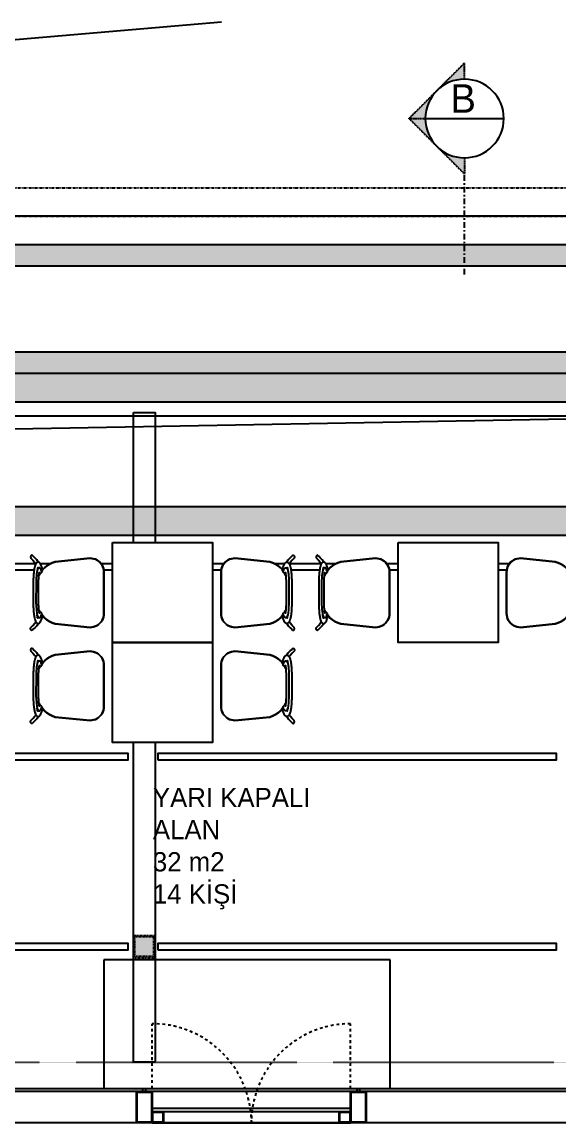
# Model space of a CAD drawing. Header units: inches. Extents: x 19839 to 37459, y -6108 to 838.
# Drawn here: x 35589 to 35965, y -1572 to -801 of the extents above; entities that cross this region are included whole.
import ezdxf
from ezdxf.enums import TextEntityAlignment as Align

# ---------------------------------------------------------------- set-up
doc = ezdxf.new("R2010")
doc.units = ezdxf.units.IN
doc.header["$MEASUREMENT"] = 0
for name, pattern in [('AXE_D2', [0.546806, 0.264583, -0.105833, 0.070556, -0.105833]), ('DIVIDE2', [15.875, 6.35, -3.175, 0, -3.175, 0, -3.175]), ('DOT', [0.25, 0, -0.25]), ('DOTX2', [12.7, 0, -12.7]), ('HIDDEN1', [1, 0.6, -0.4]), ('JIS_02_1.0', [2, 1, -1])]:
    doc.linetypes.add(name, pattern=pattern)
for name, color, linetype in [('0-hsl-htc', 250, 'Continuous'), ('01_Existing Wall Hatch', 251, 'Continuous'), ('2-SPS-ALC', 3, 'Continuous'), ('2-SPS-VLF', 11, 'Continuous'), ('3-opn-gls', 4, 'Continuous'), ('AVM-CEVRE-EGIM0.15', 11, 'Continuous'), ('AVM-CEVRE-GOR-DUVAR0.4', 4, 'Continuous'), ('AVM-CEVRE-GOR-KALDIRIM0.3', 112, 'DIVIDE2'), ('AVM-CEVRE-GOR-PARAPET0.3', 163, 'Continuous'), ('AVM-CEVRE-PANJUR_SAFT_ZEMINUSTU', 1, 'Continuous'), ('AVM100_02_CELIK GIYDIRME-PROFIL', 10, 'Continuous'), ('AVM100_02_KAPEN_GIYRDIRME CAM01', 83, 'Continuous'), ('AVM100_03_GOR_GIYDIRME-CELIK', 22, 'Continuous'), ('COLOUR 2-ATA', 9, 'JIS_02_1.0'), ('DOOR-ATA', 43, 'Continuous'), ('FURNITURE-ATA', 34, 'Continuous'), ('g3', 155, 'HIDDEN1'), ('n', 55, 'DOT'), ('SECTION-ATA', 211, 'AXE_D2'), ('TXT-ATA', 7, 'Continuous'), ('WIPEOUT-ATA', 185, 'DOTX2')]:
    doc.layers.add(name, color=color, linetype=linetype)
doc.styles.add('ATA', font='GOTHIC.TTF')
doc.styles.add('attdef', font='GOTHIC.TTF')

# ---------------------------------------------------------------- blocks, each defined once
blk = doc.blocks.new('zemin 2')
at = {"layer": '0-hsl-htc'}
blk.add_hatch(color=0, dxfattribs=at).paths.add_polyline_path([(21528.39, 4089.75), (21513.39, 4089.75), (21513.39, 4074.75), (21528.39, 4074.75)])
at = {"layer": '01_Existing Wall Hatch'}
h = blk.add_hatch(color=0, dxfattribs=at)
h.dxf.hatch_style = 1
h.paths.add_polyline_path([(20735.39, 4483.75), (22016.89, 4483.75), (22016.89, 4573.75), (20735.39, 4573.75)])
h.paths.add_polyline_path([(20750.39, 4498.75), (22001.89, 4498.75), (22001.89, 4558.75), (20750.39, 4558.75)], flags=16)
h = blk.add_hatch(color=0, dxfattribs=at)
h.dxf.hatch_style = 1
h.paths.add_polyline_path([(20735.39, 4483.75), (22016.89, 4483.75), (22016.89, 4370.25), (20735.39, 4370.25)])
h.paths.add_polyline_path([(20755.39, 4463.75), (21996.89, 4463.75), (21996.89, 4390.25), (20755.39, 4390.25)], flags=16)
at = {"color": 0}
for points in [[(21513.39, 4456.25), (21528.39, 4456.25), (21528.39, 4001.25), (21513.39, 4001.25), (21513.39, 4456.25)], [(21232.39, 4345.83), (21232.39, 4350.66), (21509.32, 4350.66), (21509.32, 4345.83), (21232.39, 4345.83)], [(21530.57, 4345.83), (21530.57, 4350.66), (21809.32, 4350.66), (21809.32, 4345.83), (21530.57, 4345.83)], [(21232.39, 4212.83), (21232.39, 4217.66), (21509.32, 4217.66), (21509.32, 4212.83), (21232.39, 4212.83)], [(21530.57, 4212.83), (21530.57, 4217.66), (21809.32, 4217.66), (21809.32, 4212.83), (21530.57, 4212.83)], [(21232.39, 4079.83), (21232.39, 4084.66), (21509.32, 4084.66), (21509.32, 4079.83), (21232.39, 4079.83)], [(21530.57, 4079.83), (21530.57, 4084.66), (21809.32, 4084.66), (21809.32, 4079.83), (21530.57, 4079.83)]]:
    blk.add_lwpolyline(points, dxfattribs=at)
at = {"layer": '2-SPS-ALC', "color": 0}
for p, q in [((21515.39, 3980.75), (21526.39, 3980.75)), ((21515.39, 3958.75), (21515.39, 3980.75)), ((21515.39, 3980.75), (21526.39, 3980.75)), ((21515.39, 3958.75), (21515.39, 3980.75)), ((21515.89, 3980.25), (21525.89, 3980.25)), ((21515.89, 3959.25), (21515.89, 3980.25)), ((21515.89, 3980.25), (21525.89, 3980.25)), ((21515.89, 3959.25), (21515.89, 3980.25)), ((21525.89, 3980.25), (21525.89, 3959.25)), ((21525.89, 3980.25), (21525.89, 3959.25)), ((21526.39, 3980.75), (21526.39, 3958.75)), ((21526.39, 3980.75), (21526.39, 3958.75)), ((21665.39, 3980.75), (21676.39, 3980.75)), ((21665.39, 3958.75), (21665.39, 3980.75)), ((21665.39, 3980.75), (21676.39, 3980.75)), ((21665.39, 3958.75), (21665.39, 3980.75)), ((21665.89, 3980.25), (21675.89, 3980.25)), ((21665.89, 3959.25), (21665.89, 3980.25)), ((21665.89, 3980.25), (21675.89, 3980.25)), ((21665.89, 3959.25), (21665.89, 3980.25)), ((21675.89, 3980.25), (21675.89, 3959.25)), ((21675.89, 3980.25), (21675.89, 3959.25)), ((21676.39, 3980.75), (21676.39, 3958.75)), ((21676.39, 3980.75), (21676.39, 3958.75)), ((21526.39, 3958.88), (21526.39, 3966.88)), ((21526.39, 3966.88), (21534.39, 3966.88)), ((21526.89, 3959.38), (21526.89, 3966.38)), ((21526.89, 3966.38), (21533.89, 3966.38)), ((21533.89, 3966.38), (21533.89, 3959.38)), ((21534.39, 3966.88), (21534.39, 3958.88)), ((21657.39, 3958.88), (21657.39, 3966.88)), ((21657.39, 3966.88), (21665.39, 3966.88)), ((21657.89, 3959.38), (21657.89, 3966.38)), ((21657.89, 3966.38), (21664.89, 3966.38)), ((21664.89, 3966.38), (21664.89, 3959.38)), ((21665.39, 3966.88), (21665.39, 3958.88)), ((21526.39, 3958.75), (21515.39, 3958.75)), ((21526.39, 3958.75), (21515.39, 3958.75)), ((21525.89, 3959.25), (21515.89, 3959.25)), ((21525.89, 3959.25), (21515.89, 3959.25)), ((21534.39, 3958.88), (21526.39, 3958.88)), ((21533.89, 3959.38), (21526.89, 3959.38)), ((21665.39, 3958.88), (21657.39, 3958.88)), ((21664.89, 3959.38), (21657.89, 3959.38)), ((21676.39, 3958.75), (21665.39, 3958.75)), ((21676.39, 3958.75), (21665.39, 3958.75)), ((21675.89, 3959.25), (21665.89, 3959.25)), ((21675.89, 3959.25), (21665.89, 3959.25))]:
    blk.add_line(p, q, dxfattribs=at)
at = {"layer": '2-SPS-VLF', "color": 0, "linetype": 'ByBlock'}
for p, q in [((21534.42, 3966.88), (21665.42, 3966.88)), ((21534.42, 3958.88), (21665.42, 3958.88))]:
    blk.add_line(p, q, dxfattribs=at)
at = {"layer": '3-opn-gls', "color": 0}
for p, q in [((21519.89, 3980.75), (21519.89, 3982.75)), ((21519.89, 3980.75), (21519.89, 3982.75)), ((21521.89, 3980.75), (21521.89, 3982.75)), ((21521.89, 3980.75), (21521.89, 3982.75)), ((21669.89, 3980.75), (21669.89, 3982.75)), ((21669.89, 3980.75), (21669.89, 3982.75)), ((21669.89, 3980.75), (21669.89, 3982.75)), ((21669.89, 3980.75), (21669.89, 3982.75)), ((21671.89, 3980.75), (21671.89, 3982.75)), ((21671.89, 3980.75), (21671.89, 3982.75)), ((21665.39, 3968.88), (21526.39, 3968.88)), ((21526.39, 3968.88), (21526.39, 3966.88)), ((21526.39, 3966.88), (21665.39, 3966.88)), ((21665.39, 3966.88), (21665.39, 3968.88))]:
    blk.add_line(p, q, dxfattribs=at)
at = {"layer": 'AVM-CEVRE-EGIM0.15', "color": 0, "linetype": 'Continuous'}
blk.add_line((21574.94, 4729.75), (20240.89, 4613.75), dxfattribs=at)
at = {"layer": 'AVM-CEVRE-GOR-DUVAR0.4', "color": 0}
for p, q in [((20735.39, 4483.75), (22016.89, 4483.75)), ((20755.39, 4463.75), (21996.89, 4463.75)), ((21996.89, 4390.25), (20755.39, 4390.25)), ((22016.89, 4370.25), (20735.39, 4370.25))]:
    blk.add_line(p, q, dxfattribs=at)
at = {"layer": 'AVM-CEVRE-GOR-KALDIRIM0.3', "color": 0, "ltscale": 0.05}
for p, q in [((20230.89, 4613.75), (23164.07, 4613.75)), ((20230.89, 4593.75), (22016.89, 4593.75))]:
    blk.add_line(p, q, dxfattribs=at)
at = {"layer": 'AVM-CEVRE-GOR-PARAPET0.3', "color": 0}
for p, q in [((22016.89, 4593.75), (20230.89, 4593.75)), ((22016.89, 4573.75), (20735.39, 4573.75)), ((22001.89, 4558.75), (20750.39, 4558.75)), ((20750.39, 4498.75), (22001.89, 4498.75)), ((20735.39, 4483.75), (22016.89, 4483.75))]:
    blk.add_line(p, q, dxfattribs=at)
at = {"layer": 'AVM-CEVRE-PANJUR_SAFT_ZEMINUSTU', "color": 0}
for p, q in [((21921.12, 4453.75), (21086.89, 4453.75)), ((21101.89, 4438.75), (21921.12, 4453.75))]:
    blk.add_line(p, q, dxfattribs=at)
at = {"layer": 'AVM100_02_CELIK GIYDIRME-PROFIL', "color": 0}
for p, q in [((21515.39, 3980.75), (21526.39, 3980.75)), ((21515.39, 3958.75), (21515.39, 3980.75)), ((21515.39, 3980.75), (21526.39, 3980.75)), ((21515.39, 3958.75), (21515.39, 3980.75)), ((21515.89, 3980.25), (21525.89, 3980.25)), ((21515.89, 3959.25), (21515.89, 3980.25)), ((21515.89, 3980.25), (21525.89, 3980.25)), ((21515.89, 3959.25), (21515.89, 3980.25)), ((21525.89, 3980.25), (21525.89, 3959.25)), ((21525.89, 3980.25), (21525.89, 3959.25)), ((21526.39, 3980.75), (21526.39, 3958.75)), ((21665.39, 3980.75), (21676.39, 3980.75)), ((21665.39, 3958.75), (21665.39, 3980.75)), ((21665.39, 3980.75), (21676.39, 3980.75)), ((21665.39, 3958.75), (21665.39, 3980.75)), ((21665.89, 3980.25), (21675.89, 3980.25)), ((21665.89, 3959.25), (21665.89, 3980.25)), ((21665.89, 3980.25), (21675.89, 3980.25)), ((21665.89, 3959.25), (21665.89, 3980.25)), ((21675.89, 3980.25), (21675.89, 3959.25)), ((21675.89, 3980.25), (21675.89, 3959.25)), ((21676.39, 3980.75), (21676.39, 3958.75)), ((21676.39, 3980.75), (21676.39, 3958.75)), ((21526.39, 3958.88), (21526.39, 3966.88)), ((21526.39, 3966.88), (21534.39, 3966.88)), ((21526.89, 3966.38), (21533.89, 3966.38)), ((21657.39, 3966.88), (21665.39, 3966.88)), ((21665.39, 3966.88), (21665.39, 3958.88)), ((21526.39, 3958.75), (21515.39, 3958.75)), ((21526.39, 3958.75), (21515.39, 3958.75)), ((21525.89, 3959.25), (21515.89, 3959.25)), ((21525.89, 3959.25), (21515.89, 3959.25)), ((21665.39, 3958.88), (21657.39, 3958.88)), ((21676.39, 3958.75), (21665.39, 3958.75)), ((21676.39, 3958.75), (21665.39, 3958.75)), ((21675.89, 3959.25), (21665.89, 3959.25)), ((21675.89, 3959.25), (21665.89, 3959.25))]:
    blk.add_line(p, q, dxfattribs=at)
at = {"layer": 'AVM100_02_KAPEN_GIYRDIRME CAM01', "color": 0}
for p, q in [((22069.71, 3982.75), (19949.03, 3982.75)), ((22069.71, 3980.75), (19949.03, 3980.75))]:
    blk.add_line(p, q, dxfattribs=at)
at = {"layer": 'AVM100_03_GOR_GIYDIRME-CELIK', "color": 0, "linetype": 'ByBlock'}
for p, q in [((21534.42, 3966.88), (21665.42, 3966.88)), ((22069.71, 3958.75), (19949.03, 3958.75)), ((22069.71, 3958.75), (19949.03, 3958.75))]:
    blk.add_line(p, q, dxfattribs=at)
at = {"layer": 'g3', "color": 0, "linetype": 'HIDDEN1'}
blk.add_lwpolyline([(21528.39, 4089.75), (21513.39, 4089.75), (21513.39, 4074.75), (21528.39, 4074.75), (21528.39, 4089.75)], dxfattribs=at)
blk.add_lwpolyline([(21527.68, 4089.04), (21514.1, 4089.04), (21514.1, 4075.46), (21527.68, 4075.46)], close=True, dxfattribs=at)
at = {"layer": 'n', "color": 0}
blk.add_line((19949.03, 4001.25), (22120.89, 4001.25), dxfattribs=at)
blk = doc.blocks.new('sect_sign')
h = blk.add_hatch(color=0)
h.paths.add_polyline_path([(27.5, 0, -0.198912), (19.45, -19.45), (38.89, 0)])
h.paths.add_polyline_path([(-38.89, 0), (-19.45, -19.45, -0.198912), (-27.5, 0)])
blk.add_hatch(color=0).paths.add_polyline_path([(-19.45, -19.45), (0, -38.89), (19.45, -19.45, -0.414214)])
at = {"color": 0}
for p, q in [((0, -38.89), (-38.89, 0)), ((-27.5, 0), (-38.89, 0)), ((38.89, 0), (0, -38.89)), ((27.5, 0), (38.89, 0)), ((0, -38.89), (0, -27.5))]:
    blk.add_line(p, q, dxfattribs=at)
blk = doc.blocks.new('*U94')
at = {"color": 0, "linetype": 'Continuous'}
blk.add_line((27.5, 0), (-27.5, 0), dxfattribs=at)
blk.add_circle((0, 0), 27.5, dxfattribs=at)
at = {"xscale": -1, "rotation": 89.99999999999993}
blk.add_blockref('sect_sign', (0, 0), dxfattribs=at)
at = {"layer": 'SECTION-ATA', "color": 7, "style": 'attdef', "flags": 4}
blk.add_attdef('SECT', text='', height=20, dxfattribs=at).set_placement((0, -2), align=Align.BOTTOM_CENTER)
blk.add_attdef('PAGE', text='', height=10, dxfattribs=at).set_placement((0, -3), align=Align.TOP_CENTER)
blk = doc.blocks.new('thornet1')
blk.add_wipeout([(16835.53, -12716.7), (16835.76, -12715.53), (16836.67, -12713.34), (16838.12, -12711.45), (16840, -12710.01), (16841.07, -12709.48), (16843.96, -12708.83), (16846.34, -12708.96), (16852.41, -12709.56), (16861.16, -12710.42), (16867.28, -12711.02), (16870.14, -12712.13), (16872.75, -12713.71), (16874.29, -12715.06), (16875.5, -12716.44), (16875.65, -12715.48), (16876.18, -12714.09), (16876.92, -12712.47), (16877.5, -12711.64), (16878, -12711.3), (16878.48, -12711.01), (16879.36, -12709.89), (16880.62, -12708.45), (16882.34, -12706.86), (16882.83, -12706.9), (16883.17, -12707.25), (16883.34, -12707.91), (16883.17, -12708.57), (16882.68, -12709.12), (16881.86, -12709.97), (16880.93, -12711.04), (16879.95, -12712.29), (16880.21, -12712.93), (16880.77, -12714.78), (16881.33, -12718.54), (16881.6, -12723.15), (16881.61, -12729.45), (16881.61, -12739.01), (16881.52, -12741.65), (16881.33, -12744.15), (16880.94, -12747.1), (16880.44, -12749.14), (16880.22, -12750.76), (16881.18, -12751.92), (16882.29, -12753.16), (16883.08, -12753.97), (16883.34, -12754.78), (16883.11, -12755.55), (16882.65, -12755.85), (16882.16, -12755.72), (16880.47, -12754.06), (16878.9, -12752.23), (16878.34, -12751.49), (16877.3, -12750.84), (16876.56, -12749.46), (16875.8, -12747.65), (16875.59, -12747.01), (16874.9, -12746.93), (16874.29, -12747.63), (16872.29, -12749.28), (16870.67, -12750.3), (16868.25, -12751.34), (16867.28, -12751.67), (16845.12, -12753.84), (16844.02, -12753.95), (16840.97, -12753.16), (16838.56, -12751.63), (16837, -12749.84), (16835.76, -12747.15), (16835.45, -12744.81), (16835.45, -12736.61)]).dxf.layer = 'WIPEOUT-ATA'
at = {"layer": 'FURNITURE-ATA'}
for p, q in [((16840, -12710.01, 61.43), (16839.01, -12710.67, 61.43)), ((16840, -12710.01, 58.87), (16839.01, -12710.67, 58.87)), ((16841.07, -12709.48, 61.43), (16840, -12710.01, 61.43)), ((16841.07, -12709.48, 58.87), (16840, -12710.01, 58.87)), ((16842.19, -12709.1, 61.43), (16841.07, -12709.48, 61.43)), ((16842.19, -12709.1, 58.87), (16841.07, -12709.48, 58.87)), ((16843.36, -12708.87, 61.43), (16842.19, -12709.1, 61.43)), ((16843.36, -12708.87, 58.87), (16842.19, -12709.1, 58.87)), ((16844.56, -12708.79, 61.43), (16843.36, -12708.87, 61.43)), ((16844.56, -12708.79, 58.87), (16843.36, -12708.87, 58.87)), ((16867.28, -12711.02, 61.43), (16844.56, -12708.79, 61.43)), ((16867.28, -12711.02, 58.87), (16844.56, -12708.79, 58.87)), ((16835.53, -12716.7, 61.43), (16835.45, -12717.87, 61.43)), ((16835.53, -12716.7, 58.87), (16835.45, -12717.87, 58.87)), ((16835.76, -12715.53, 61.43), (16835.53, -12716.7, 61.43)), ((16835.76, -12715.53, 58.87), (16835.53, -12716.7, 58.87)), ((16835.53, -12716.7, 58.87), (16835.53, -12716.7, 61.43)), ((16836.14, -12714.41, 61.43), (16835.76, -12715.53, 61.43)), ((16836.14, -12714.41, 58.87), (16835.76, -12715.53, 58.87)), ((16835.76, -12715.53, 58.87), (16835.76, -12715.53, 61.43)), ((16836.67, -12713.34, 61.43), (16836.14, -12714.41, 61.43)), ((16836.67, -12713.34, 58.87), (16836.14, -12714.41, 58.87)), ((16836.14, -12714.41, 58.87), (16836.14, -12714.41, 61.43)), ((16837.33, -12712.35, 61.43), (16836.67, -12713.34, 61.43)), ((16837.33, -12712.35, 58.87), (16836.67, -12713.34, 58.87)), ((16836.67, -12713.34, 58.87), (16836.67, -12713.34, 61.43)), ((16838.12, -12711.45, 61.43), (16837.33, -12712.35, 61.43)), ((16838.12, -12711.45, 58.87), (16837.33, -12712.35, 58.87)), ((16839.01, -12710.67, 61.43), (16838.12, -12711.45, 61.43)), ((16839.01, -12710.67, 58.87), (16838.12, -12711.45, 58.87)), ((16869.23, -12711.68, 61.43), (16867.28, -12711.02, 61.43)), ((16869.23, -12711.68, 58.87), (16867.28, -12711.02, 58.87)), ((16871.06, -12712.58, 61.43), (16869.23, -12711.68, 61.43)), ((16871.06, -12712.58, 58.87), (16869.23, -12711.68, 58.87)), ((16869.23, -12711.68, 58.87), (16869.23, -12711.68, 61.43)), ((16872.75, -12713.71, 61.43), (16871.06, -12712.58, 61.43)), ((16872.75, -12713.71, 58.87), (16871.06, -12712.58, 58.87)), ((16871.06, -12712.58, 58.87), (16871.06, -12712.58, 61.43)), ((16874.29, -12715.06, 61.43), (16872.75, -12713.71, 61.43)), ((16874.29, -12715.06, 58.87), (16872.75, -12713.71, 58.87)), ((16872.75, -12713.71, 58.87), (16872.75, -12713.71, 61.43)), ((16875.5, -12716.44, 58.87), (16874.29, -12715.06, 58.87)), ((16835.45, -12717.87, 58.87), (16835.45, -12717.87, 61.43)), ((16835.45, -12717.87, 61.43), (16835.45, -12744.81, 61.43)), ((16835.45, -12717.87, 58.87), (16835.45, -12744.81, 58.87)), ((16877.67, -12720.12, 58.87), (16876.89, -12718.54, 58.87)), ((16835.45, -12744.81, 58.87), (16835.45, -12744.81, 61.43)), ((16835.45, -12744.81, 61.43), (16835.53, -12745.99, 61.43)), ((16835.45, -12744.81, 58.87), (16835.53, -12745.99, 58.87)), ((16835.53, -12745.99, 61.43), (16835.76, -12747.15, 61.43)), ((16835.53, -12745.99, 58.87), (16835.53, -12745.99, 61.43)), ((16835.53, -12745.99, 58.87), (16835.76, -12747.15, 58.87)), ((16876.91, -12744.1, 58.87), (16877.67, -12742.57, 58.87)), ((16877.67, -12742.57, 58.87), (16877.67, -12742.57, 61.43)), ((16835.76, -12747.15, 61.43), (16836.14, -12748.28, 61.43)), ((16835.76, -12747.15, 58.87), (16835.76, -12747.15, 61.43)), ((16835.76, -12747.15, 58.87), (16836.14, -12748.28, 58.87)), ((16836.14, -12748.28, 61.43), (16836.67, -12749.35, 61.43)), ((16836.14, -12748.28, 58.87), (16836.14, -12748.28, 61.43)), ((16836.14, -12748.28, 58.87), (16836.67, -12749.35, 58.87)), ((16836.67, -12749.35, 61.43), (16837.33, -12750.34, 61.43)), ((16836.67, -12749.35, 58.87), (16836.67, -12749.35, 61.43)), ((16836.67, -12749.35, 58.87), (16837.33, -12750.34, 58.87)), ((16837.33, -12750.34, 61.43), (16838.12, -12751.23, 61.43)), ((16837.33, -12750.34, 58.87), (16837.33, -12750.34, 61.43)), ((16837.33, -12750.34, 58.87), (16838.12, -12751.23, 58.87)), ((16838.12, -12751.23, 61.43), (16839.01, -12752.02, 61.43)), ((16838.12, -12751.23, 58.87), (16838.12, -12751.23, 61.43)), ((16838.12, -12751.23, 58.87), (16839.01, -12752.02, 58.87)), ((16839.01, -12752.02, 61.43), (16840, -12752.68, 61.43)), ((16839.01, -12752.02, 58.87), (16839.01, -12752.02, 61.43)), ((16839.01, -12752.02, 58.87), (16840, -12752.68, 58.87)), ((16840, -12752.68, 61.43), (16841.07, -12753.2, 61.43)), ((16840, -12752.68, 58.87), (16840, -12752.68, 61.43)), ((16840, -12752.68, 58.87), (16841.07, -12753.2, 58.87)), ((16841.07, -12753.2, 61.43), (16842.19, -12753.59, 61.43)), ((16841.07, -12753.2, 58.87), (16841.07, -12753.2, 61.43)), ((16841.07, -12753.2, 58.87), (16842.19, -12753.59, 58.87)), ((16844.56, -12753.9, 61.43), (16867.28, -12751.67, 61.43)), ((16844.56, -12753.9, 58.87), (16867.28, -12751.67, 58.87)), ((16867.28, -12751.67, 61.43), (16869.23, -12751.01, 61.43)), ((16867.28, -12751.67, 58.87), (16869.23, -12751.01, 58.87)), ((16867.28, -12751.67, 58.87), (16867.28, -12751.67, 61.43)), ((16869.23, -12751.01, 61.43), (16871.06, -12750.11, 61.43)), ((16869.23, -12751.01, 58.87), (16871.06, -12750.11, 58.87)), ((16869.23, -12751.01, 58.87), (16869.23, -12751.01, 61.43)), ((16871.06, -12750.11, 61.43), (16872.75, -12748.97, 61.43)), ((16871.06, -12750.11, 58.87), (16872.75, -12748.97, 58.87)), ((16871.06, -12750.11, 58.87), (16871.06, -12750.11, 61.43)), ((16872.75, -12748.97, 61.43), (16874.29, -12747.63, 61.43)), ((16872.75, -12748.97, 58.87), (16874.29, -12747.63, 58.87)), ((16872.75, -12748.97, 58.87), (16872.75, -12748.97, 61.43)), ((16874.29, -12747.63, 61.43), (16875.51, -12746.23, 120.3)), ((16874.29, -12747.63, 58.87), (16875.51, -12746.23, 117.75)), ((16874.29, -12747.63, 58.87), (16874.29, -12747.63, 61.43)), ((16875.51, -12746.23, 117.75), (16875.51, -12746.23, 120.3)), ((16842.19, -12753.59, 61.43), (16843.36, -12753.82, 61.43)), ((16842.19, -12753.59, 58.87), (16842.19, -12753.59, 61.43)), ((16842.19, -12753.59, 58.87), (16843.36, -12753.82, 58.87)), ((16843.36, -12753.82, 61.43), (16844.56, -12753.9, 61.43)), ((16843.36, -12753.82, 58.87), (16844.56, -12753.9, 58.87)), ((16844.56, -12753.9, 58.87), (16844.56, -12753.9, 61.43))]:
    blk.add_line(p, q, dxfattribs=at)
for points, elevation in [([(16878.34, -12711.2), (16878.61, -12710.82), (16879.36, -12709.89), (16880.62, -12708.45), (16881.36, -12707.73), (16882.16, -12706.97)], 33.45), ([(16882.16, -12706.97), (16882.34, -12706.86), (16882.55, -12706.82), (16882.75, -12706.86), (16882.94, -12706.97), (16883.11, -12707.14), (16883.23, -12707.36), (16883.31, -12707.63), (16883.34, -12707.91), (16883.31, -12708.19), (16883.23, -12708.45), (16883.11, -12708.68), (16881.86, -12709.97), (16880.5, -12711.55), (16879.95, -12712.29)], 16.77), ([(16876.03, -12717.37), (16875.82, -12717.17), (16875.66, -12716.9), (16875.55, -12716.55), (16875.52, -12716.22), (16875.56, -12715.84), (16875.61, -12715.61), (16875.69, -12715.36), (16875.84, -12714.91), (16875.95, -12714.62), (16876.09, -12714.28), (16876.26, -12713.9), (16876.41, -12713.57), (16876.67, -12712.99), (16876.92, -12712.47), (16877, -12712.3), (16877.16, -12712.04), (16877.25, -12711.9), (16877.35, -12711.79), (16877.56, -12711.58), (16877.66, -12711.5), (16877.9, -12711.37), (16878.01, -12711.32), (16878.27, -12711.28), (16878.38, -12711.26), (16878.5, -12711.28), (16878.76, -12711.32), (16878.88, -12711.37), (16879.12, -12711.5), (16879.24, -12711.58), (16879.37, -12711.7), (16879.57, -12711.9), (16879.69, -12712.04), (16879.82, -12712.22), (16879.95, -12712.43), (16880.09, -12712.68), (16880.21, -12712.93), (16880.33, -12713.22), (16880.4, -12713.42), (16880.44, -12713.55), (16880.56, -12713.92), (16880.67, -12714.33), (16880.72, -12714.56), (16880.82, -12714.99), (16880.92, -12715.45), (16881.01, -12715.94), (16881.09, -12716.46), (16881.16, -12717), (16881.23, -12717.56), (16881.28, -12718.05), (16881.33, -12718.54), (16881.37, -12719.03), (16881.41, -12719.52), (16881.45, -12720.04), (16881.49, -12720.54), (16881.52, -12721.04), (16881.54, -12721.57), (16881.56, -12722.09), (16881.58, -12722.62), (16881.6, -12723.15), (16881.61, -12723.68), (16881.61, -12739.01), (16881.58, -12740.07), (16881.56, -12740.59), (16881.52, -12741.65), (16881.45, -12742.65), (16881.37, -12743.66), (16881.28, -12744.64), (16881.16, -12745.69), (16881.09, -12746.23), (16881.01, -12746.74), (16880.87, -12747.46), (16880.73, -12748.1), (16880.65, -12748.41), (16880.44, -12749.14), (16880.21, -12749.76), (16880.09, -12750.01), (16879.97, -12750.21), (16879.82, -12750.47), (16879.69, -12750.64), (16879.57, -12750.79), (16879.37, -12750.99), (16879.24, -12751.1), (16879.12, -12751.19), (16878.88, -12751.31), (16878.76, -12751.36), (16878.38, -12751.42), (16878.01, -12751.36), (16877.9, -12751.31), (16877.66, -12751.19), (16877.56, -12751.1), (16877.35, -12750.9), (16877.25, -12750.79), (16877.16, -12750.64), (16877, -12750.38), (16876.92, -12750.21), (16876.67, -12749.69), (16876.45, -12749.22), (16876.41, -12749.12), (16876.26, -12748.79), (16876.09, -12748.41), (16875.95, -12748.07), (16875.84, -12747.77), (16875.75, -12747.52), (16875.65, -12747.21), (16875.59, -12747.01), (16875.56, -12746.88), (16875.55, -12746.8), (16875.52, -12746.47), (16875.54, -12746.2), (16875.55, -12746.13), (16875.56, -12746.1), (16875.66, -12745.79), (16875.82, -12745.52), (16876.03, -12745.31)], 60.9), ([(16878.3, -12715.4), (16878.31, -12715.39), (16878.48, -12715.04), (16878.61, -12714.78), (16878.76, -12715.31), (16878.93, -12716.15), (16879, -12716.59), (16879.05, -12716.88)], 84.47), ([(16878.3, -12747.28), (16878.31, -12747.3), (16878.48, -12747.64), (16878.61, -12747.91), (16878.76, -12747.38), (16878.93, -12746.54), (16879, -12746.1), (16879.05, -12745.8)], 84.47), ([(16878.34, -12751.49), (16878.61, -12751.86), (16879.36, -12752.8), (16880.62, -12754.24), (16881.36, -12754.95), (16882.16, -12755.72)], 33.45), ([(16882.16, -12755.72), (16882.34, -12755.83), (16882.55, -12755.86), (16882.75, -12755.83), (16882.94, -12755.72), (16883.11, -12755.55), (16883.23, -12755.32), (16883.31, -12755.06), (16883.34, -12754.78), (16883.31, -12754.5), (16883.23, -12754.23), (16883.11, -12754.01), (16881.86, -12752.71), (16880.5, -12751.13), (16879.95, -12750.39)], 16.77)]:
    blk.add_lwpolyline(points, dxfattribs=dict(at, elevation=elevation))
at = {"layer": 'FURNITURE-ATA', "elevation": 72.41}
blk.add_lwpolyline([(16876.02, -12745.09), (16876.02, -12744.9), (16876.08, -12744.71), (16876.19, -12744.54), (16876.35, -12744.39), (16876.54, -12744.28), (16876.75, -12744.21), (16876.96, -12744.19), (16877.17, -12744.22), (16877.36, -12744.29), (16877.51, -12744.4), (16877.61, -12744.55), (16877.62, -12744.57), (16877.63, -12744.51), (16877.74, -12743.88), (16877.79, -12743.48), (16877.84, -12743.1), (16877.89, -12742.69), (16877.92, -12742.27), (16877.95, -12741.89), (16877.98, -12741.51), (16878.01, -12741.13), (16878.05, -12740.34), (16878.11, -12739.15), (16878.14, -12737.93), (16878.15, -12737.52), (16878.15, -12725.16), (16878.11, -12723.54), (16878.03, -12721.95), (16878.01, -12721.56), (16877.92, -12720.42), (16877.89, -12720), (16877.74, -12718.84), (16877.69, -12718.49), (16877.63, -12718.17), (16877.62, -12718.12), (16877.61, -12718.14), (16877.51, -12718.28), (16877.36, -12718.4), (16877.17, -12718.47), (16876.96, -12718.5), (16876.75, -12718.47), (16876.54, -12718.4), (16876.35, -12718.29), (16876.19, -12718.15), (16876.08, -12717.98), (16876.02, -12717.79), (16876.02, -12717.6), (16876.47, -12716.26), (16876.54, -12716.07), (16876.57, -12715.98), (16876.59, -12715.93), (16876.65, -12715.82), (16876.78, -12715.6), (16876.84, -12715.51), (16877.01, -12715.34), (16877.07, -12715.28), (16877.33, -12715.14), (16877.61, -12715.09), (16877.9, -12715.13), (16878.17, -12715.28), (16878.24, -12715.35), (16878.41, -12715.51), (16878.49, -12715.6), (16878.56, -12715.72), (16878.76, -12716.07), (16878.84, -12716.23), (16878.91, -12716.43), (16878.99, -12716.67), (16879.06, -12716.94), (16879.15, -12717.27), (16879.2, -12717.55), (16879.29, -12718.08), (16879.41, -12719.11), (16879.55, -12720.29), (16879.64, -12721.51), (16879.76, -12723.46), (16879.79, -12725.16), (16879.82, -12737.55), (16879.58, -12742.21), (16879.26, -12744.77), (16879.09, -12745.67), (16878.98, -12746.02), (16878.84, -12746.45), (16878.62, -12746.86), (16878.49, -12747.08), (16878.41, -12747.18), (16878.17, -12747.41), (16877.9, -12747.55), (16877.61, -12747.6), (16877.34, -12747.55), (16877.07, -12747.41), (16876.84, -12747.18), (16876.78, -12747.08), (16876.65, -12746.87), (16876.59, -12746.76), (16876.54, -12746.62), (16876.39, -12746.2), (16876.26, -12745.81), (16876.08, -12745.27)], close=True, dxfattribs=at)
at = {"layer": 'FURNITURE-ATA'}
mesh = blk.add_polyface(dxfattribs=at)
corners = [(16840, -12710.01, 61.43), (16839.01, -12710.67, 58.87), (16839.01, -12710.67, 61.43), (16840, -12710.01, 58.87)]
mesh.append_faces([[corners[k] for k in face] for face in [(0, 1, 2), (1, 0, 3)]], dxfattribs={"vtx0": -1})
mesh = blk.add_polyface(dxfattribs=at)
corners = [(16841.07, -12709.48, 61.43), (16840, -12710.01, 58.87), (16840, -12710.01, 61.43), (16841.07, -12709.48, 58.87)]
mesh.append_faces([[corners[k] for k in face] for face in [(0, 1, 2), (1, 0, 3)]], dxfattribs={"vtx0": -1})
mesh = blk.add_polyface(dxfattribs=at)
corners = [(16842.19, -12709.1, 61.43), (16841.07, -12709.48, 58.87), (16841.07, -12709.48, 61.43), (16842.19, -12709.1, 58.87)]
mesh.append_faces([[corners[k] for k in face] for face in [(0, 1, 2), (1, 0, 3)]], dxfattribs={"vtx0": -1})
mesh = blk.add_polyface(dxfattribs=at)
corners = [(16843.36, -12708.87, 61.43), (16842.19, -12709.1, 58.87), (16842.19, -12709.1, 61.43), (16843.36, -12708.87, 58.87)]
mesh.append_faces([[corners[k] for k in face] for face in [(0, 1, 2), (1, 0, 3)]], dxfattribs={"vtx0": -1})
mesh = blk.add_polyface(dxfattribs=at)
corners = [(16844.56, -12708.79, 61.43), (16843.36, -12708.87, 58.87), (16843.36, -12708.87, 61.43), (16844.56, -12708.79, 58.87)]
mesh.append_faces([[corners[k] for k in face] for face in [(0, 1, 2), (1, 0, 3)]], dxfattribs={"vtx0": -1})
mesh = blk.add_polyface(dxfattribs=at)
corners = [(16867.28, -12711.02, 61.43), (16844.56, -12708.79, 58.87), (16844.56, -12708.79, 61.43), (16867.28, -12711.02, 58.87)]
mesh.append_faces([[corners[k] for k in face] for face in [(0, 1, 2), (1, 0, 3)]], dxfattribs={"vtx0": -1})
mesh = blk.add_polyface(dxfattribs=at)
corners = [(16835.45, -12717.87, 61.43), (16835.53, -12716.7, 58.87), (16835.45, -12717.87, 58.87), (16835.53, -12716.7, 61.43)]
mesh.append_faces([[corners[k] for k in face] for face in [(0, 1, 2), (1, 0, 3)]], dxfattribs={"vtx0": -1})
mesh = blk.add_polyface(dxfattribs=at)
corners = [(16835.53, -12716.7, 61.43), (16835.76, -12715.53, 58.87), (16835.53, -12716.7, 58.87), (16835.76, -12715.53, 61.43)]
mesh.append_faces([[corners[k] for k in face] for face in [(0, 1, 2), (1, 0, 3)]], dxfattribs={"vtx0": -1})
mesh = blk.add_polyface(dxfattribs=at)
corners = [(16835.76, -12715.53, 61.43), (16836.14, -12714.41, 58.87), (16835.76, -12715.53, 58.87), (16836.14, -12714.41, 61.43)]
mesh.append_faces([[corners[k] for k in face] for face in [(0, 1, 2), (1, 0, 3)]], dxfattribs={"vtx0": -1})
mesh = blk.add_polyface(dxfattribs=at)
corners = [(16836.14, -12714.41, 61.43), (16836.67, -12713.34, 58.87), (16836.14, -12714.41, 58.87), (16836.67, -12713.34, 61.43)]
mesh.append_faces([[corners[k] for k in face] for face in [(0, 1, 2), (1, 0, 3)]], dxfattribs={"vtx0": -1})
mesh = blk.add_polyface(dxfattribs=at)
corners = [(16836.67, -12713.34, 58.87), (16837.33, -12712.35, 61.43), (16837.33, -12712.35, 58.87), (16836.67, -12713.34, 61.43)]
mesh.append_faces([[corners[k] for k in face] for face in [(0, 1, 2), (1, 0, 3)]], dxfattribs={"vtx0": -1})
mesh = blk.add_polyface(dxfattribs=at)
corners = [(16837.33, -12712.35, 61.43), (16838.12, -12711.45, 58.87), (16837.33, -12712.35, 58.87), (16838.12, -12711.45, 61.43)]
mesh.append_faces([[corners[k] for k in face] for face in [(0, 1, 2), (1, 0, 3)]], dxfattribs={"vtx0": -1})
mesh = blk.add_polyface(dxfattribs=at)
corners = [(16839.01, -12710.67, 61.43), (16838.12, -12711.45, 58.87), (16838.12, -12711.45, 61.43), (16839.01, -12710.67, 58.87)]
mesh.append_faces([[corners[k] for k in face] for face in [(0, 1, 2), (1, 0, 3)]], dxfattribs={"vtx0": -1})
mesh = blk.add_polyface(dxfattribs=at)
corners = [(16869.23, -12711.68, 61.43), (16867.28, -12711.02, 58.87), (16867.28, -12711.02, 61.43), (16869.23, -12711.68, 58.87)]
mesh.append_faces([[corners[k] for k in face] for face in [(0, 1, 2), (1, 0, 3)]], dxfattribs={"vtx0": -1})
mesh = blk.add_polyface(dxfattribs=at)
corners = [(16871.06, -12712.58, 61.43), (16869.23, -12711.68, 58.87), (16869.23, -12711.68, 61.43), (16871.06, -12712.58, 58.87)]
mesh.append_faces([[corners[k] for k in face] for face in [(0, 1, 2), (1, 0, 3)]], dxfattribs={"vtx0": -1})
mesh = blk.add_polyface(dxfattribs=at)
corners = [(16872.75, -12713.71, 61.43), (16871.06, -12712.58, 58.87), (16871.06, -12712.58, 61.43), (16872.75, -12713.71, 58.87)]
mesh.append_faces([[corners[k] for k in face] for face in [(0, 1, 2), (1, 0, 3)]], dxfattribs={"vtx0": -1})
mesh = blk.add_polyface(dxfattribs=at)
corners = [(16874.29, -12715.06, 61.43), (16872.75, -12713.71, 58.87), (16872.75, -12713.71, 61.43), (16874.29, -12715.06, 58.87)]
mesh.append_faces([[corners[k] for k in face] for face in [(0, 1, 2), (1, 0, 3)]], dxfattribs={"vtx0": -1})
mesh = blk.add_polyface(dxfattribs=at)
corners = [(16835.45, -12744.81, 61.43), (16835.45, -12717.87, 58.87), (16835.45, -12744.81, 58.87), (16835.45, -12717.87, 61.43)]
mesh.append_faces([[corners[k] for k in face] for face in [(0, 1, 2), (1, 0, 3)]], dxfattribs={"vtx0": -1})
mesh = blk.add_polyface(dxfattribs=at)
corners = [(16835.53, -12745.99, 61.43), (16835.45, -12744.81, 58.87), (16835.53, -12745.99, 58.87), (16835.45, -12744.81, 61.43)]
mesh.append_faces([[corners[k] for k in face] for face in [(0, 1, 2), (1, 0, 3)]], dxfattribs={"vtx0": -1})
mesh = blk.add_polyface(dxfattribs=at)
corners = [(16835.76, -12747.15, 61.43), (16835.53, -12745.99, 58.87), (16835.76, -12747.15, 58.87), (16835.53, -12745.99, 61.43)]
mesh.append_faces([[corners[k] for k in face] for face in [(0, 1, 2), (1, 0, 3)]], dxfattribs={"vtx0": -1})
mesh = blk.add_polyface(dxfattribs=at)
corners = [(16836.14, -12748.28, 61.43), (16835.76, -12747.15, 58.87), (16836.14, -12748.28, 58.87), (16835.76, -12747.15, 61.43)]
mesh.append_faces([[corners[k] for k in face] for face in [(0, 1, 2), (1, 0, 3)]], dxfattribs={"vtx0": -1})
mesh = blk.add_polyface(dxfattribs=at)
corners = [(16836.67, -12749.35, 61.43), (16836.14, -12748.28, 58.87), (16836.67, -12749.35, 58.87), (16836.14, -12748.28, 61.43)]
mesh.append_faces([[corners[k] for k in face] for face in [(0, 1, 2), (1, 0, 3)]], dxfattribs={"vtx0": -1})
mesh = blk.add_polyface(dxfattribs=at)
corners = [(16837.33, -12750.34, 61.43), (16836.67, -12749.35, 58.87), (16837.33, -12750.34, 58.87), (16836.67, -12749.35, 61.43)]
mesh.append_faces([[corners[k] for k in face] for face in [(0, 1, 2), (1, 0, 3)]], dxfattribs={"vtx0": -1})
mesh = blk.add_polyface(dxfattribs=at)
corners = [(16838.12, -12751.23, 61.43), (16837.33, -12750.34, 58.87), (16838.12, -12751.23, 58.87), (16837.33, -12750.34, 61.43)]
mesh.append_faces([[corners[k] for k in face] for face in [(0, 1, 2), (1, 0, 3)]], dxfattribs={"vtx0": -1})
mesh = blk.add_polyface(dxfattribs=at)
corners = [(16839.01, -12752.02, 58.87), (16838.12, -12751.23, 61.43), (16838.12, -12751.23, 58.87), (16839.01, -12752.02, 61.43)]
mesh.append_faces([[corners[k] for k in face] for face in [(0, 1, 2), (1, 0, 3)]], dxfattribs={"vtx0": -1})
mesh = blk.add_polyface(dxfattribs=at)
corners = [(16840, -12752.68, 58.87), (16839.01, -12752.02, 61.43), (16839.01, -12752.02, 58.87), (16840, -12752.68, 61.43)]
mesh.append_faces([[corners[k] for k in face] for face in [(0, 1, 2), (1, 0, 3)]], dxfattribs={"vtx0": -1})
mesh = blk.add_polyface(dxfattribs=at)
corners = [(16841.07, -12753.2, 58.87), (16840, -12752.68, 61.43), (16840, -12752.68, 58.87), (16841.07, -12753.2, 61.43)]
mesh.append_faces([[corners[k] for k in face] for face in [(0, 1, 2), (1, 0, 3)]], dxfattribs={"vtx0": -1})
mesh = blk.add_polyface(dxfattribs=at)
corners = [(16842.19, -12753.59, 58.87), (16841.07, -12753.2, 61.43), (16841.07, -12753.2, 58.87), (16842.19, -12753.59, 61.43)]
mesh.append_faces([[corners[k] for k in face] for face in [(0, 1, 2), (1, 0, 3)]], dxfattribs={"vtx0": -1})
mesh = blk.add_polyface(dxfattribs=at)
corners = [(16867.28, -12751.67, 58.87), (16844.56, -12753.9, 61.43), (16844.56, -12753.9, 58.87), (16867.28, -12751.67, 61.43)]
mesh.append_faces([[corners[k] for k in face] for face in [(0, 1, 2), (1, 0, 3)]], dxfattribs={"vtx0": -1})
mesh = blk.add_polyface(dxfattribs=at)
corners = [(16869.23, -12751.01, 58.87), (16867.28, -12751.67, 61.43), (16867.28, -12751.67, 58.87), (16869.23, -12751.01, 61.43)]
mesh.append_faces([[corners[k] for k in face] for face in [(0, 1, 2), (1, 0, 3)]], dxfattribs={"vtx0": -1})
mesh = blk.add_polyface(dxfattribs=at)
corners = [(16871.06, -12750.11, 58.87), (16869.23, -12751.01, 61.43), (16869.23, -12751.01, 58.87), (16871.06, -12750.11, 61.43)]
mesh.append_faces([[corners[k] for k in face] for face in [(0, 1, 2), (1, 0, 3)]], dxfattribs={"vtx0": -1})
mesh = blk.add_polyface(dxfattribs=at)
corners = [(16872.75, -12748.97, 58.87), (16871.06, -12750.11, 61.43), (16871.06, -12750.11, 58.87), (16872.75, -12748.97, 61.43)]
mesh.append_faces([[corners[k] for k in face] for face in [(0, 1, 2), (1, 0, 3)]], dxfattribs={"vtx0": -1})
mesh = blk.add_polyface(dxfattribs=at)
corners = [(16874.29, -12747.63, 58.87), (16872.75, -12748.97, 61.43), (16872.75, -12748.97, 58.87), (16874.29, -12747.63, 61.43)]
mesh.append_faces([[corners[k] for k in face] for face in [(0, 1, 2), (1, 0, 3)]], dxfattribs={"vtx0": -1})
mesh = blk.add_polyface(dxfattribs=at)
corners = [(16875.51, -12746.23, 117.75), (16874.29, -12747.63, 61.43), (16874.29, -12747.63, 58.87), (16875.51, -12746.23, 120.3)]
mesh.append_faces([[corners[k] for k in face] for face in [(0, 1, 2), (1, 0, 3)]], dxfattribs={"vtx0": -1})
mesh = blk.add_polyface(dxfattribs=at)
corners = [(16843.36, -12753.82, 58.87), (16842.19, -12753.59, 61.43), (16842.19, -12753.59, 58.87), (16843.36, -12753.82, 61.43)]
mesh.append_faces([[corners[k] for k in face] for face in [(0, 1, 2), (1, 0, 3)]], dxfattribs={"vtx0": -1})
mesh = blk.add_polyface(dxfattribs=at)
corners = [(16844.56, -12753.9, 58.87), (16843.36, -12753.82, 61.43), (16843.36, -12753.82, 58.87), (16844.56, -12753.9, 61.43)]
mesh.append_faces([[corners[k] for k in face] for face in [(0, 1, 2), (1, 0, 3)]], dxfattribs={"vtx0": -1})

msp = doc.modelspace()

# ---------------------------------------------------------------- linework, layer by layer
for p, q in [((35847, -1457.91), (35646.5, -1457.91)), ((35646.5, -1457.91), (35646.5, -1548.08)), ((35847, -1548.08), (35847, -1457.91))]:
    msp.add_line(p, q)
at = {"layer": 'COLOUR 2-ATA', "ltscale": 2}
for p, q in [((35680.24, -1572.08), (35680.24, -1502.58)), ((35819.24, -1572.08), (35819.24, -1502.58))]:
    msp.add_line(p, q, dxfattribs=at)
for centre, start, end in [((35680.24, -1572.08), 0, 90), ((35819.24, -1572.08), 90, 180)]:
    msp.add_arc(centre, 69.5, start, end, dxfattribs=at)
at = {"layer": 'DOOR-ATA'}
msp.add_line((35680.24, -1572.08), (35819.24, -1572.08), dxfattribs=at)
at = {"layer": 'SECTION-ATA', "ltscale": 15}
msp.add_line((35899.07, -977.95), (35899.07, -907.54), dxfattribs=at)

# ---------------------------------------------------------------- block references
at = {"layer": '01_Existing Wall Hatch'}
msp.add_blockref('zemin 2', (14153.85, -5530.83), dxfattribs=at)
at = {"layer": 'SECTION-ATA'}
ref = msp.add_blockref('*U94', (35899.07, -868.64), dxfattribs=dict(at, xscale=-1))
ref.add_attrib('SECT', 'B', dxfattribs={"color": 7, "height": 20, "style": 'attdef'}).set_placement((35898.1, -870.64), align=Align.BOTTOM_CENTER)

# ---------------------------------------------------------------- texts
at = {"layer": 'TXT-ATA', "insert": (35680.76, -1337.4), "char_height": 13.5, "attachment_point": 1, "style": 'ATA'}
msp.add_mtext_dynamic_manual_height_columns('YARI KAPALI ALAN\\P32 m2\\P14 KİŞİ', width=117.6308, gutter_width=10, heights=[0], dxfattribs=at)

# ---------------------------------------------------------------- next in the draw order: block references
at = {"yscale": 1.073074422310128}
for p, xscale, zscale in [((53712.18, 12460.88, -63.18), -1.073074422310128, 1.073074422309985), ((17662.79, 12460.88, -63.18), 1.073074422310128, 1.073074422310128), ((53912.18, 12460.88, -63.18), -1.073074422310128, 1.073074422309985), ((17862.79, 12460.88, -63.18), 1.073074422310128, 1.073074422310128), ((53712.18, 12395.72, -63.18), -1.073074422310128, 1.073074422309985), ((17662.79, 12395.72, -63.18), 1.073074422310128, 1.073074422310128)]:
    msp.add_blockref('thornet1', p, dxfattribs=dict(at, xscale=xscale, zscale=zscale))

# ---------------------------------------------------------------- next in the draw order: wipeouts: each hides what was drawn before it
for points in [[(35922.49, -1165.58), (35852.49, -1165.58), (35852.49, -1235.58), (35922.49, -1235.58)], [(35722.49, -1235.58), (35652.49, -1235.58), (35652.49, -1305.58), (35722.49, -1305.58)]]:
    msp.add_wipeout(points).dxf.layer = 'WIPEOUT-ATA'

# ---------------------------------------------------------------- next in the draw order: linework, layer by layer
at = {"layer": 'FURNITURE-ATA'}
msp.add_lwpolyline([(35852.49, -1165.58), (35922.49, -1165.58), (35922.49, -1235.58), (35852.49, -1235.58)], close=True, dxfattribs=at)

# ---------------------------------------------------------------- next in the draw order: wipeouts: each hides what was drawn before it
msp.add_wipeout([(35722.49, -1165.58), (35652.49, -1165.58), (35652.49, -1235.58), (35722.49, -1235.58)]).dxf.layer = 'WIPEOUT-ATA'

# ---------------------------------------------------------------- next in the draw order: linework, layer by layer
for points in [[(35652.49, -1165.58), (35722.49, -1165.58), (35722.49, -1235.58), (35652.49, -1235.58)], [(35652.49, -1235.58), (35722.49, -1235.58), (35722.49, -1305.58), (35652.49, -1305.58)]]:
    msp.add_lwpolyline(points, close=True, dxfattribs=at)

doc.saveas('drawing.dxf')
